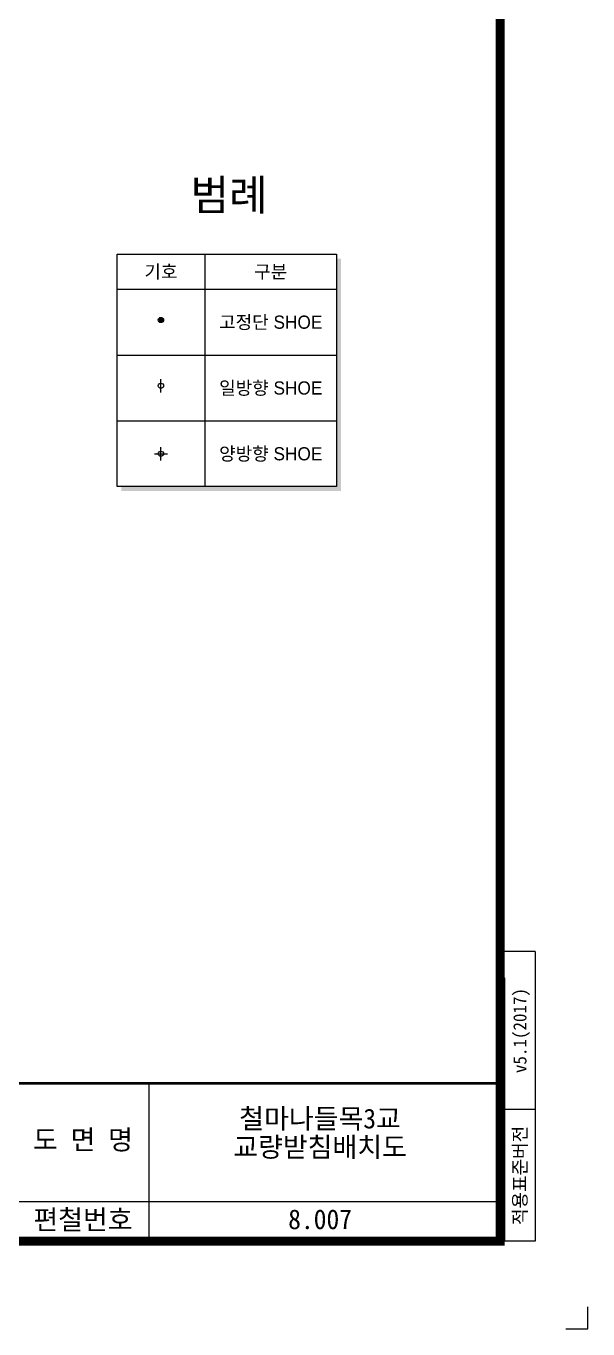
# Model space of a CAD drawing. Header units: feet. Extents: x 0 to 169200, y 0 to 119800.
# Drawn here: x 143607 to 169200, y 1000 to 60400 of the extents above; entities that cross this region are included whole.
import ezdxf
from ezdxf.enums import TextEntityAlignment as Align

# ---------------------------------------------------------------- set-up
doc = ezdxf.new("R2010")
doc.units = ezdxf.units.FT
doc.header["$LTSCALE"] = 1100
doc.header["$MEASUREMENT"] = 0
for name, color, linetype in [('CS-CONC-LEAN', 3, 'CONTINUOUS'), ('CS-TABL-LIN1', 4, 'CONTINUOUS'), ('CS-TABL-LIN2', 1, 'CONTINUOUS'), ('CS-TABL-TEX1', 6, 'CONTINUOUS'), ('CS-TABL-TEX2', 3, 'CONTINUOUS'), ('CX-BORD-LIN1', 4, 'CONTINUOUS'), ('CX-BORD-LIN2', 3, 'CONTINUOUS'), ('CX-BORD-TEX2', 7, 'CONTINUOUS'), ('CX-BORD-TEX3', 6, 'CONTINUOUS'), ('CX-MISC', 2, 'CONTINUOUS'), ('CZ-TEX1', 6, 'CONTINUOUS')]:
    doc.layers.add(name, color=color, linetype=linetype)
doc.styles.add('A_STANDARD', font='')
doc.styles.add('TB_TEXT', font='')
doc.styles.add('TB_WBTXT', font='')
doc.styles.add('TB_WMTXT', font='')
doc.styles.get('A_STANDARD').set_extended_font_data('Dotum')
doc.styles.get('TB_TEXT').set_extended_font_data('DotumChe')
doc.styles.get('TB_WBTXT').set_extended_font_data('Dotum')
doc.styles.get('TB_WMTXT').set_extended_font_data('DotumChe')

# ---------------------------------------------------------------- blocks, each defined once
blk = doc.blocks.new('CXBLKA1-KHCA')
at = {"layer": 'CX-BORD-LIN1', "const_width": 2}
blk.add_lwpolyline([(796, 0), (0, 0), (0, 554), (796, 554)], close=True, dxfattribs=at)
at = {"layer": 'CX-BORD-LIN1', "const_width": 0.6}
blk.add_lwpolyline([(796, 36), (0, 36)], dxfattribs=at)
at = {"layer": 'CX-BORD-LIN2'}
for p, q in [((804, 66.03), (796, 66.03)), ((804, 66.03), (804, 0)), ((797, 60), (797, 0)), ((804, 30), (796, 30)), ((804, 0), (797, 0))]:
    blk.add_line(p, q, dxfattribs=at)
at = {"layer": 'CX-BORD-LIN2', "const_width": 0.3}
for points in [[(716, 0), (716, 36)], [(796, 9), (558, 9)]]:
    blk.add_lwpolyline(points, dxfattribs=at)
at = {"layer": 'CX-MISC'}
blk.add_lwpolyline([(811, -20), (816, -20), (816, -15)], dxfattribs=at)
at = {"layer": 'CX-BORD-LIN1', "style": 'TB_TEXT'}
for tag, height, p in [('TR_RNUM5', 3, (285.11, 32.64)), ('TR_RDAT5', 3.5, (317.5, 33)), ('TR_DGN5', 3.5, (451.12, 33)), ('TR_CHK5', 3.5, (491.12, 33)), ('TR_APP5', 3.5, (531.12, 33)), ('TR_RNUM4', 3, (285.11, 26.64)), ('TR_RDAT4', 3.5, (317.5, 27)), ('TR_DGN4', 3.5, (451.12, 27)), ('TR_CHK4', 3.5, (491.12, 27)), ('TR_APP4', 3.5, (531.12, 27)), ('TR_RNUM3', 3, (285.11, 20.64)), ('TR_RDAT3', 3.5, (317.5, 21)), ('TR_DGN3', 3.5, (451.12, 21)), ('TR_CHK3', 3.5, (491.12, 21)), ('TR_APP3', 3.5, (531.12, 21)), ('TR_RNUM2', 3, (285.11, 14.64)), ('TR_RDAT2', 3.5, (317.5, 15)), ('TR_DGN2', 3.5, (451.12, 15)), ('TR_CHK2', 3.5, (491.12, 15)), ('TR_APP2', 3.5, (531.12, 15)), ('TR_RNUM1', 3, (285.11, 8.64)), ('TR_RDAT1', 3.5, (317.5, 9)), ('TR_DGN1', 3.5, (451.12, 9)), ('TR_CHK1', 3.5, (491.12, 9)), ('TR_APP1', 3.5, (531.12, 9))]:
    blk.add_attdef(tag, text='', height=height, dxfattribs=at).set_placement(p, align=Align.MIDDLE_CENTER)
for tag, p in [('TR_RCON5', (342.3, 33)), ('TR_RCON4', (342.3, 27)), ('TR_RCON3', (342.3, 21)), ('TR_RCON2', (342.3, 15)), ('TR_RCON1', (342.3, 9))]:
    blk.add_attdef(tag, text='', height=3.5, dxfattribs=at).set_placement(p, align=Align.MIDDLE_LEFT)
at = {"layer": 'CX-BORD-LIN2', "style": 'TB_TEXT'}
blk.add_text('적용표준버전', height=3, rotation=90, dxfattribs=at).set_placement((800.5, 15), align=Align.MIDDLE_CENTER)
blk.add_attdef('TD_VERSION', text='', height=3, rotation=90, dxfattribs=at).set_placement((800.5, 48.01), align=Align.MIDDLE_CENTER)
at = {"layer": 'CX-BORD-TEX2', "style": 'TB_WMTXT'}
for tag, height, p in [('TB_CNAME', 5, (15.34, 531.83)), ('TB_CSCOP', 4, (16.63, 523.83))]:
    blk.add_attdef(tag, text='', height=height, dxfattribs=at).set_placement(p, align=Align.BOTTOM_LEFT)
at = {"layer": 'CX-BORD-TEX2', "style": 'TB_WBTXT'}
for tag, height, p in [('TB_MTITIL', 10, (398, 533.33)), ('TB_STITL', 7, (398, 518.33))]:
    blk.add_attdef(tag, text='', height=height, dxfattribs=at).set_placement(p, align=Align.MIDDLE_CENTER)
at = {"layer": 'CX-BORD-TEX3', "style": 'TB_TEXT'}
for s, p in [('도 면 명', (701, 23.19)), ('편철번호', (701, 5))]:
    blk.add_text(s, height=4.5, dxfattribs=at).set_placement(p, align=Align.MIDDLE)
for tag, height, p in [('TD_LNDST', 4.5, (215, 31.5)), ('TD_DSECT', 4.5, (605.5, 31.5)), ('TD_DDIST', 4.5, (654.5, 31.5)), ('TD_DNAME_TOP', 4.5, (755, 27.96)), ('TD_CSECT', 4.5, (605.5, 22.5)), ('TD_CDIST', 4.5, (654.5, 22.5)), ('TD_DNAME_MAIN', 4.5, (755, 21.47)), ('TD_CCOMP', 4.5, (215, 13.59)), ('TD_HSCAL', 4.5, (620.88, 13.75)), ('TD_VSCAL', 4.5, (656.86, 13.75)), ('TD_DNAME_BOT', 3, (755, 15.25)), ('TD_FIELD', 4.5, (180, 5.13)), ('TD_CSTEP', 4.5, (250.74, 5.13)), ('TD_DWGCODE', 4.5, (637, 4.79)), ('TD_DWGNO', 4.5, (755, 5))]:
    blk.add_attdef(tag, text='', height=height, dxfattribs=at).set_placement(p, align=Align.MIDDLE_CENTER)
for tag, height, width, p in [('TD_DCOMP', 4.5, 0.95, (215, 22.59)), ('TD_CNAME', 5, 0.78, (65, 7.6))]:
    blk.add_attdef(tag, text='', height=height, dxfattribs=dict(at, width=width)).set_placement(p, align=Align.MIDDLE_CENTER)

msp = doc.modelspace()

# ---------------------------------------------------------------- linework, layer by layer
at = {"layer": 'CS-CONC-LEAN'}
for p, q in [((149751, 43700), (149751, 44300)), ((149751, 40600), (149751, 41200)), ((149451, 40900), (150051, 40900))]:
    msp.add_line(p, q, dxfattribs=at)
at = {"layer": 'CS-CONC-LEAN', "const_width": 120}
msp.add_lwpolyline([(149811, 47000, 1), (149691, 47000, 1)], format="xyb", close=True, dxfattribs=at)
at = {"layer": 'CS-CONC-LEAN'}
for centre in [(149751, 47000), (149751, 44000), (149751, 40900)]:
    msp.add_circle(centre, 120, dxfattribs=at)
for points in [[(149751, 44300), (149721, 44210), (149751, 44300), (149781, 44210)], [(149751, 43700), (149721, 43790), (149751, 43700), (149781, 43790)], [(149751, 41200), (149721, 41110), (149751, 41200), (149781, 41110)], [(149451, 40900), (149541, 40870), (149451, 40900), (149541, 40930)], [(149751, 40600), (149721, 40690), (149751, 40600), (149781, 40690)], [(150051, 40900), (149961, 40870), (150051, 40900), (149961, 40930)]]:
    msp.add_solid(points, dxfattribs=at)
at = {"layer": 'CS-TABL-LIN1'}
msp.add_lwpolyline([(147751, 50000), (157751, 50000), (157751, 39400), (147751, 39400)], close=True, dxfattribs=at)
for points in [[(157751, 49800), (157951, 49800), (157751, 39400), (157951, 39400)], [(147951, 39400), (157951, 39400), (147951, 39200), (157951, 39200)]]:
    msp.add_solid(points, dxfattribs=at)
at = {"layer": 'CS-TABL-LIN2'}
for p, q in [((151751, 50000), (151751, 39400)), ((147751, 48400), (157751, 48400)), ((147751, 45400), (157751, 45400)), ((147751, 42400), (157751, 42400))]:
    msp.add_line(p, q, dxfattribs=at)

# ---------------------------------------------------------------- block references
at = {"layer": 'CX-MISC'}
ref = msp.add_blockref('CXBLKA1-KHCA', (6000, 5000), dxfattribs=dict(at, xscale=200, yscale=200, zscale=200))
ref.add_attrib('TD_DNAME_MAIN', '교량받침배치도', dxfattribs={"layer": 'CX-BORD-TEX3', "height": 900, "style": 'TB_TEXT'}).set_placement((157000, 9294), align=Align.MIDDLE_CENTER)
ref.add_attrib('TD_DNAME_TOP', '철마나들목3교', dxfattribs={"layer": 'CX-BORD-TEX3', "height": 900, "style": 'TB_TEXT'}).set_placement((157000, 10591), align=Align.MIDDLE_CENTER)
ref.add_attrib('TD_DWGNO', '8.007', dxfattribs={"layer": 'CX-BORD-TEX3', "height": 900, "style": 'TB_TEXT'}).set_placement((157000, 6000), align=Align.MIDDLE_CENTER)
ref.add_attrib('TD_VERSION', 'v5.1(2017)', dxfattribs={"layer": 'CX-BORD-LIN2', "height": 600, "rotation": 90, "style": 'TB_TEXT'}).set_placement((166100, 14603), align=Align.MIDDLE_CENTER)

# ---------------------------------------------------------------- texts
at = {"layer": 'CS-TABL-TEX1', "style": 'A_STANDARD'}
for s, p in [('기호', (149751, 48900)), ('구분', (154751, 48900))]:
    msp.add_text(s, height=600, dxfattribs=at).set_placement(p, align=Align.CENTER)
at = {"layer": 'CS-TABL-TEX2', "style": 'A_STANDARD'}
for s, p in [('고정단 SHOE', (154751, 46600)), ('일방향 SHOE', (154751, 43600)), ('양방향 SHOE', (154751, 40600))]:
    msp.add_text(s, height=600, dxfattribs=at).set_placement(p, align=Align.CENTER)
at = {"layer": 'CZ-TEX1', "style": 'A_STANDARD'}
msp.add_text('범례', height=1400, dxfattribs=at).set_placement((152851, 52000), align=Align.CENTER)

doc.saveas('drawing.dxf')
